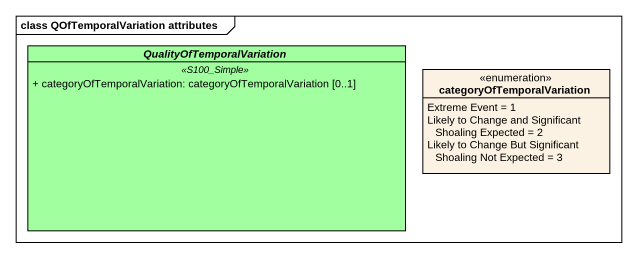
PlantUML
@startuml
mainframe class QOfTemporalVariation attributes
hide circle
hide empty members
skinparam classAttributeIconSize 0
abstract class QualityOfTemporalVariation #A1FFA0 {
  .. <<S100_Simple>> ..
  + categoryOfTemporalVariation: categoryOfTemporalVariation [0..1]
}
enum categoryOfTemporalVariation #FCF2E3 {
  Extreme Event = 1
  Likely to Change and Significant Shoaling Expected = 2
  Likely to Change But Significant Shoaling Not Expected = 3
}
@enduml
